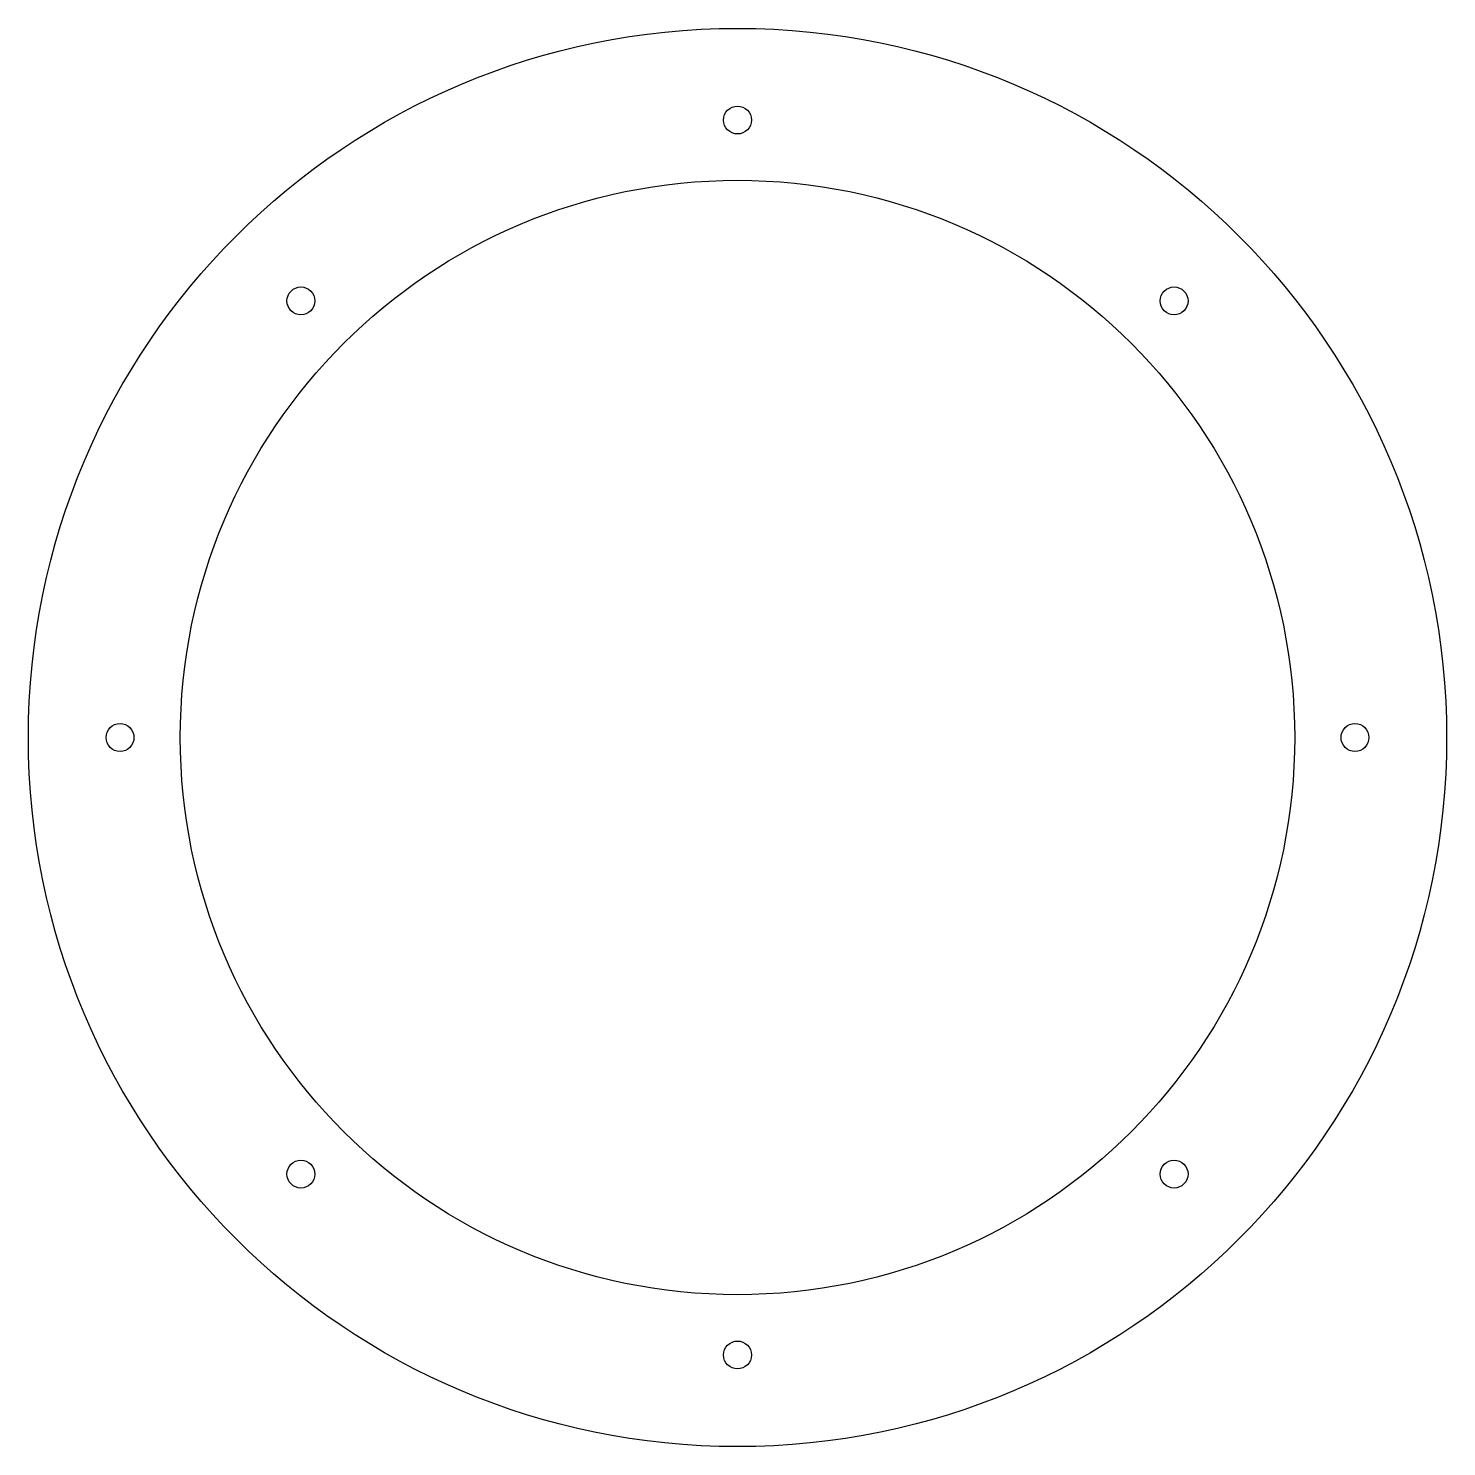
# Model space of a CAD drawing. Header units: millimetres. Extents: x 25 to 305, y 120 to 400.
import ezdxf

# ---------------------------------------------------------------- set-up
doc = ezdxf.new("R2010")
doc.units = ezdxf.units.MM
doc.layers.get('0').update_dxf_attribs({"linetype": 'CONTINUOUS'})

msp = doc.modelspace()

# ---------------------------------------------------------------- linework, layer by layer
for centre, radius in [((165, 260), 140), ((165, 381.9), 2.75), ((165, 260), 110), ((78.8, 346.2), 2.75), ((251.2, 346.2), 2.75), ((43.1, 260), 2.75), ((286.9, 260), 2.75), ((78.8, 173.8), 2.75), ((251.2, 173.8), 2.75), ((165, 138.1), 2.75)]:
    msp.add_circle(centre, radius)

doc.saveas('drawing.dxf')
